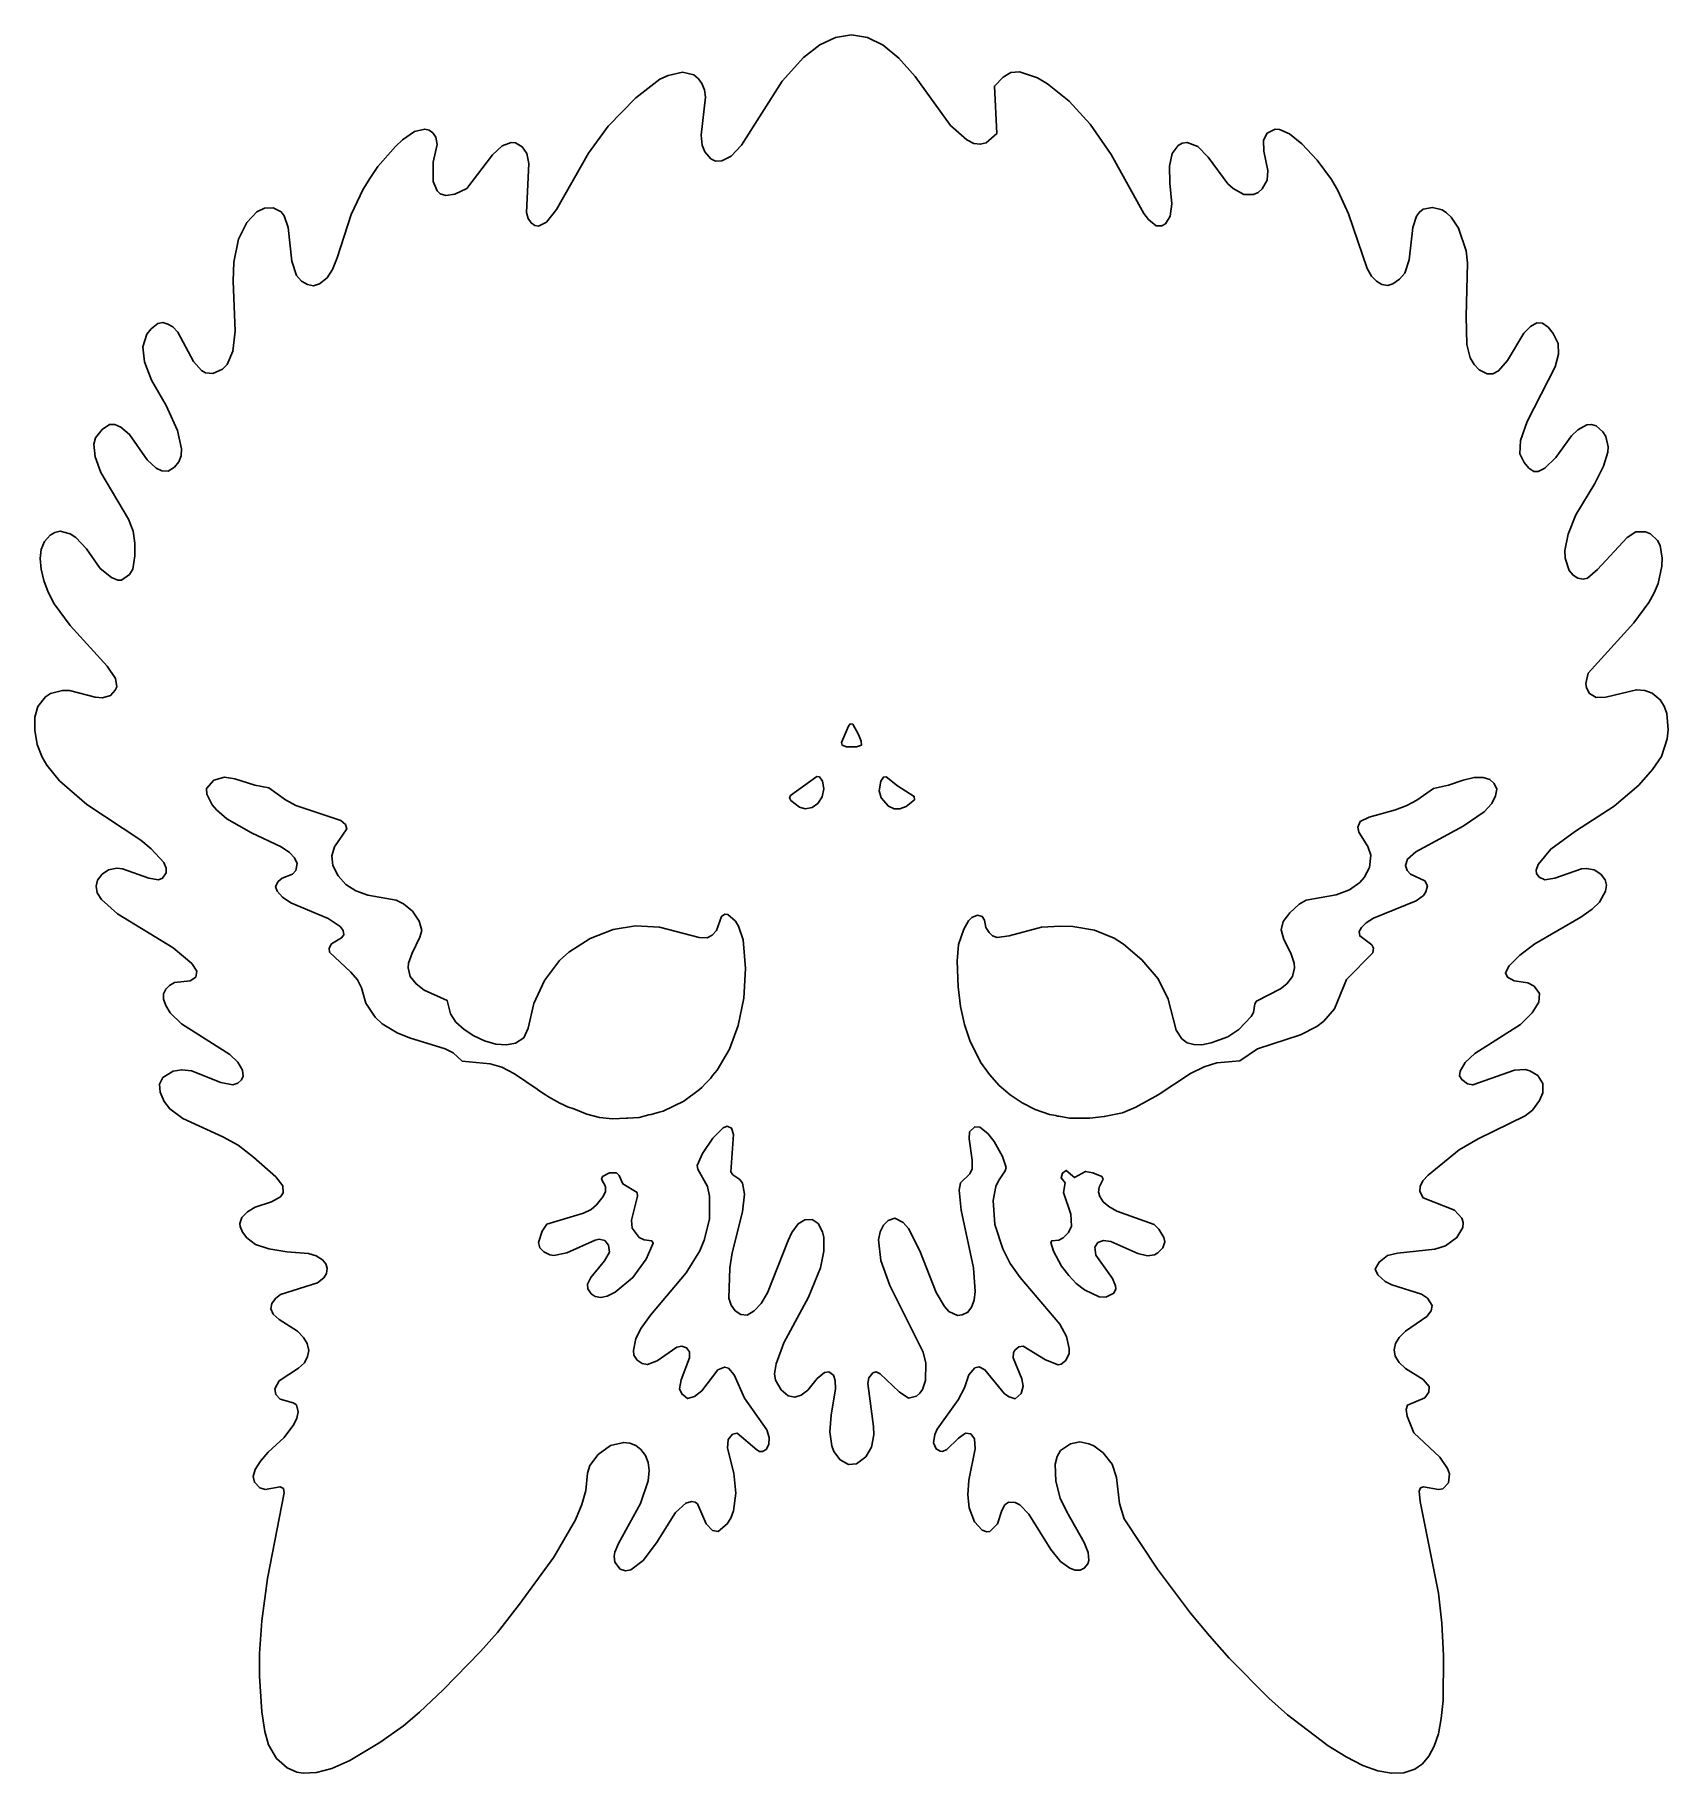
# Model space of a CAD drawing. Header units: millimetres. Extents: x 22 to 278, y 23 to 296.
import ezdxf

# ---------------------------------------------------------------- set-up
doc = ezdxf.new("R2010")
doc.units = ezdxf.units.MM
doc.layers.add('CUT', color=7, linetype='CONTINUOUS')

msp = doc.modelspace()

# ---------------------------------------------------------------- linework, layer by layer
at = {"layer": 'CUT'}
for points in [[(58.3726, 27.1147), (57.7761, 29.1768), (57.2938, 32.2887), (56.9328, 37.8844), (56.9635, 41.4616), (57.3239, 46.5984), (58.1997, 53.2429), (60.8385, 66.6542), (60.7394, 67.3194), (60.1817, 67.6218), (57.816, 67.1892), (57.0115, 67.4554), (56.1598, 68.328), (55.9413, 69.2178), (56.2699, 70.3321), (57.091, 71.639), (58.2954, 73.058), (60.8267, 75.3531), (62.3254, 77.3698), (62.7933, 78.3825), (63.0348, 79.3853), (62.7735, 80.4675), (62.2228, 80.7924), (60.1891, 81.3478), (59.5079, 82.11), (59.3733, 82.9884), (60.0636, 84.2393), (63.0568, 86.212), (63.9933, 87.0927), (64.5085, 88.0505), (64.6797, 89.0091), (64.4313, 90.1105), (63.8602, 91.0573), (62.9021, 92.0474), (60.0417, 93.8949), (59.1175, 94.722), (58.7391, 95.5538), (58.8935, 96.3816), (59.448, 97.1872), (60.2586, 97.791), (66.0769, 99.6036), (67.0651, 100.4095), (67.4888, 101.0989), (67.5856, 101.9265), (67.356, 102.5988), (66.8172, 103.251), (65.8495, 103.8717), (64.6384, 104.2484), (61.2305, 104.4841), (58.4385, 104.9408), (56.3149, 105.6384), (54.9843, 106.6732), (54.2849, 107.5634), (53.9021, 108.4885), (53.8414, 108.955), (54.2027, 109.8922), (55.0565, 110.7798), (56.2496, 111.5166), (58.8143, 112.3188), (60.2737, 113.1312), (60.6891, 113.756), (60.61, 114.8618), (59.532, 116.2581), (56.0071, 119.3642), (53.584, 121.2263), (51.1958, 122.543), (44.8962, 125.4071), (42.8754, 126.9339), (41.9762, 128.0883), (41.3556, 129.5332), (41.2753, 130.8071), (41.7899, 131.8306), (43.3999, 132.852), (44.7509, 133.0815), (46.2666, 132.8892), (50.9024, 131.0831), (52.7676, 130.7098), (53.5545, 130.9416), (54.1261, 131.5108), (54.3844, 132.0767), (54.277, 132.9825), (53.5611, 134.2668), (52.3098, 135.4871), (44.7209, 140.2795), (42.9494, 141.9858), (42.2373, 143.1486), (41.8952, 144.1338), (41.8965, 144.9593), (42.2529, 145.7277), (42.8229, 146.308), (43.6064, 146.7641), (46.0464, 147.0319), (46.986, 147.6234), (47.1055, 148.5504), (46.3566, 149.7321), (43.4151, 152.2277), (34.688, 157.5564), (32.1601, 159.7833), (31.5033, 160.8571), (31.309, 161.8695), (31.5394, 162.8261), (32.2373, 163.7493), (33.2816, 164.4245), (34.5876, 164.6893), (35.429, 164.6223), (39.5978, 163.1426), (41.0881, 162.889), (41.7458, 163.1497), (42.3006, 163.9551), (42.3303, 164.7258), (41.9514, 165.5742), (39.9643, 167.7692), (38.321, 169.0862), (29.8679, 174.7128), (25.5462, 178.4278), (23.5685, 180.8867), (22.8726, 182.1166), (22.0885, 184.1369), (21.6878, 186.3669), (21.7139, 188.42), (22.1751, 190.0788), (23.3584, 191.5953), (24.179, 192.1283), (26.0321, 192.5968), (27.1506, 192.5712), (31.1804, 191.572), (32.3406, 191.4608), (33.5723, 191.8237), (34.3281, 192.6359), (34.5408, 193.1488), (34.3301, 194.4995), (33.0473, 196.4282), (27.2359, 202.8143), (24.741, 206.1979), (23.7891, 208.0126), (23.086, 209.8688), (22.6794, 211.6384), (22.5586, 213.3245), (22.7115, 214.7488), (23.2274, 216.0013), (24.1089, 216.9664), (24.8307, 217.4003), (25.6562, 217.5912), (27.2526, 217.1925), (28.1512, 216.5965), (29.7794, 214.8176), (31.9236, 211.7702), (33.7472, 210.3102), (34.729, 209.8912), (35.3212, 209.9302), (36.5336, 210.8194), (37.0538, 211.6608), (37.4137, 213.7177), (37.4121, 215.7077), (37.1148, 217.5857), (36.3743, 219.5013), (32.0445, 226.8113), (31.1386, 229.2871), (30.9793, 231.2462), (31.1961, 232.2417), (32.2624, 233.5525), (33.4275, 234.3314), (34.2463, 234.3688), (35.2024, 233.9358), (36.5597, 232.7895), (39.3118, 228.7763), (40.7236, 227.4804), (41.6041, 227.0504), (42.6414, 227.0292), (43.6318, 227.6657), (44.2709, 228.5117), (44.6344, 229.4514), (44.7188, 230.5509), (44.1088, 233.3808), (42.2853, 237.3057), (40.0149, 241.3063), (38.8891, 244.1817), (38.6183, 246.5458), (39.2544, 248.5086), (39.9278, 249.3372), (41.0213, 250.2042), (41.7922, 250.3444), (42.5761, 250.1186), (43.3634, 249.6854), (44.142, 248.841), (46.5968, 244.2297), (47.8276, 242.8476), (48.4934, 242.4673), (49.6356, 242.3424), (51.1598, 243.0149), (51.8539, 243.7484), (52.763, 245.8583), (53.1431, 249.0188), (52.8126, 256.8599), (52.9346, 259.8494), (53.6616, 263.4239), (54.9417, 266.0365), (56.5454, 267.7306), (57.7176, 268.3225), (59.0774, 268.3562), (60.3483, 267.7366), (60.8288, 267.0793), (61.4324, 265.2686), (62.0081, 259.9666), (62.7481, 257.7372), (63.5569, 256.8317), (64.4973, 256.3064), (65.4511, 256.1266), (66.3761, 256.4315), (67.5769, 257.3761), (68.391, 258.6682), (69.1589, 260.5025), (71.3589, 267.3086), (73.2216, 271.2746), (74.345, 273.0993), (75.5414, 274.8462), (78.2789, 277.9746), (79.3701, 279.0013), (81.2925, 280.3097), (82.8823, 280.719), (83.5886, 280.5677), (84.1778, 280.1184), (84.6054, 279.4679), (84.8089, 278.316), (84.2041, 275.5473), (84.2006, 272.4769), (84.8412, 271.0367), (85.328, 270.5702), (86.1818, 270.2901), (87.6283, 270.4939), (89.4868, 271.3803), (93.5132, 276.6944), (95.0117, 278.0997), (96.4212, 278.6145), (97.1088, 278.5378), (98.19, 277.9508), (98.902, 276.8874), (99.217, 275.2951), (98.8619, 267.6041), (99.1058, 266.6607), (99.5747, 265.9932), (100.135, 265.5679), (100.7355, 265.4648), (101.964, 266.0866), (103.5726, 268.0712), (108.6051, 276.9258), (111.652, 281.1498), (115.9857, 285.6054), (119.7856, 288.5313), (121.0915, 289.1366), (123.3119, 289.6236), (125.0872, 289.223), (125.8282, 288.5992), (126.3819, 287.8553), (126.7763, 286.8874), (126.9453, 285.7385), (126.2571, 279.7699), (126.431, 278.1817), (126.8457, 277.1326), (127.7695, 276.0468), (128.4865, 275.6869), (129.4943, 275.7241), (130.9671, 276.47), (132.5983, 278.1912), (138.9831, 288.2372), (142.339, 291.9597), (144.8826, 293.9232), (147.3291, 295.1029), (149.8537, 295.5179), (152.3743, 295.1007), (154.8214, 293.8599), (157.2709, 291.8362), (159.8456, 288.9569), (165.4062, 281.2967), (167.9264, 279.0042), (169.0737, 278.4588), (170.061, 278.3277), (170.9741, 278.5747), (172.646, 280.0189), (172.2738, 287.4565), (173.6332, 288.8476), (174.8588, 289.5857), (176.2115, 289.7114), (179.0183, 288.74), (180.6102, 287.795), (184.0053, 285.074), (187.3001, 281.5043), (190.6194, 276.7347), (195.7437, 267.4731), (196.4505, 266.5237), (197.6519, 265.5452), (198.5571, 265.5379), (199.1099, 265.8565), (199.8638, 267.0564), (200.1206, 268.9788), (199.7903, 272.2109), (199.7641, 274.8988), (200.168, 276.8624), (201.0987, 278.1159), (201.7353, 278.4838), (202.5064, 278.6158), (204.2166, 277.9619), (205.841, 276.3209), (208.9148, 272.1422), (209.7661, 271.3702), (211.4343, 270.4404), (212.9325, 270.4505), (213.6682, 270.7863), (214.3054, 271.3592), (215.0743, 272.6951), (215.1913, 274.2069), (214.5588, 277.2395), (214.5014, 278.9555), (215.0979, 280.086), (216.3226, 280.6911), (217.0375, 280.648), (218.5858, 279.9802), (220.495, 278.418), (222.9067, 275.8537), (225.161, 272.788), (226.1465, 271.0945), (227.8308, 267.395), (230.7529, 258.8142), (231.4353, 257.6417), (232.2276, 256.8238), (233.0479, 256.3001), (234.0225, 256.1447), (234.8179, 256.4421), (235.8641, 257.1555), (236.6801, 258.1022), (237.3537, 260.198), (237.9335, 265.2595), (238.5096, 267.0492), (238.9722, 267.689), (239.5834, 268.1429), (241.0277, 268.4203), (242.5294, 268.0507), (243.2389, 267.5775), (243.9327, 266.8866), (245.0784, 265.1384), (246.3081, 261.6208), (246.496, 259.6616), (246.3155, 251.3313), (246.4036, 246.9041), (246.9184, 244.8098), (247.5549, 243.7452), (248.3374, 242.9453), (249.6123, 242.3127), (250.4763, 242.3139), (251.3914, 242.7578), (252.8102, 244.4057), (255.3709, 248.6906), (256.3972, 249.7405), (257.396, 250.3095), (258.2996, 250.2715), (259.1617, 249.6172), (259.9724, 248.6457), (260.7394, 247.0793), (260.8101, 245.3895), (260.2804, 243.3992), (255.8941, 234.8079), (254.8574, 231.8521), (254.7053, 229.7272), (255.4145, 228.37), (256.1439, 227.4944), (256.9138, 226.979), (257.6055, 226.9758), (258.6616, 227.4724), (260.3989, 229.1428), (262.8356, 232.5757), (263.8277, 233.501), (265.2443, 234.3), (265.9926, 234.3416), (266.6837, 234.1228), (267.755, 233.2047), (268.2037, 232.4449), (268.6, 230.8478), (268.5412, 230.0077), (267.8374, 227.8097), (266.472, 225.0758), (263.5035, 220.1601), (262.3029, 217.1557), (261.8089, 214.5461), (261.833, 213.3806), (262.448, 211.4188), (263.0839, 210.6895), (263.8354, 210.2445), (264.6667, 210.0784), (265.3398, 210.2363), (266.9253, 211.6129), (271.5936, 216.6111), (272.9297, 217.523), (274.4514, 217.503), (275.2235, 217.2094), (276.3363, 216.1417), (276.7265, 215.3488), (277.0802, 213.3563), (277.0196, 212.1151), (276.4467, 209.3694), (275.8191, 207.9212), (274.9953, 206.4301), (272.6202, 203.2135), (265.4578, 195.3046), (265.0859, 193.6894), (265.1831, 193.0022), (265.6513, 192.1081), (266.7192, 191.5067), (268.2074, 191.541), (273.0136, 192.7179), (274.3539, 192.6202), (275.4793, 192.1788), (276.7746, 191.1319), (277.3633, 190.1338), (277.7728, 188.9894), (278.0146, 186.424), (277.8542, 184.9862), (276.971, 182.2545), (275.5704, 180.1796), (273.3882, 177.7529), (269.5465, 174.4238), (263.4783, 170.5274), (259.5789, 167.7006), (257.5858, 165.279), (257.2771, 164.3867), (257.3417, 163.8855), (257.7676, 163.2915), (258.6763, 162.8941), (260.2463, 163.1428), (264.4213, 164.5924), (265.2034, 164.659), (266.4168, 164.4379), (267.4303, 163.7506), (268.0968, 162.8925), (268.3299, 162.0537), (268.1597, 161.0814), (267.2322, 159.3885), (266.0946, 158.2564), (264.285, 157.0208), (257.0732, 152.8135), (254.7319, 151.0354), (253.0381, 149.372), (252.4715, 148.3039), (252.7757, 147.5942), (253.8626, 147.039), (255.9798, 146.7325), (256.9702, 146.2112), (257.7971, 145.0141), (257.7194, 143.6901), (256.6859, 142.0178), (254.8254, 140.182), (247.6656, 135.6369), (246.1485, 134.1811), (245.3411, 132.8727), (245.2833, 132.1094), (245.646, 131.5233), (246.5407, 130.8591), (247.329, 130.6828), (253.8915, 133.0122), (255.5708, 133.1119), (256.3158, 132.9172), (257.5289, 132.1509), (258.3367, 130.8867), (258.3134, 129.4423), (257.8301, 128.2453), (256.7178, 126.7368), (255.5579, 125.8597), (248.1775, 122.2445), (245.1929, 120.5121), (240.3235, 116.5352), (239.5278, 115.6139), (239.1014, 114.7574), (239.0373, 113.9785), (239.5853, 112.9522), (244.4778, 111.0184), (245.6277, 109.7843), (245.8329, 109.0724), (245.7648, 108.3004), (244.8593, 106.7278), (243.0849, 105.4433), (241.3864, 104.9121), (235.5116, 104.2759), (233.9749, 103.8927), (232.6383, 102.8698), (232.0387, 101.7599), (232.4539, 100.8907), (233.5851, 99.8293), (234.6274, 99.285), (239.299, 97.8478), (240.2216, 97.2172), (240.9904, 96.0821), (240.8169, 95.2103), (240.1291, 94.3297), (236.796, 92.0444), (235.8072, 91.055), (235.2121, 90.0847), (235.0174, 89.1094), (235.1845, 88.138), (235.8072, 87.1362), (236.7693, 86.1864), (239.5465, 84.4502), (240.5243, 83.3287), (240.4578, 82.4599), (239.8023, 81.5822), (237.0872, 80.4434), (236.9054, 79.7326), (237.0551, 78.6978), (238.1096, 76.1035), (242.192, 72.2704), (243.3965, 70.487), (243.6992, 69.6225), (243.5329, 68.2219), (242.6543, 67.3031), (241.9626, 67.1601), (239.5971, 67.6303), (239.1265, 67.4305), (238.9497, 66.9223), (239.0963, 65.2902), (241.9513, 50.9238), (242.4648, 46.2167), (242.7362, 41.1555), (242.6765, 34.0455), (242.4056, 31.2364), (241.9403, 28.8245), (241.306, 26.8949), (240.4737, 25.3247), (239.4486, 24.1448), (238.2341, 23.2919), (236.5096, 22.7392), (234.5676, 22.6523), (232.457, 23.0453), (230.1059, 23.8882), (227.4606, 25.2097), (224.6552, 26.9602), (218.2792, 31.8024), (215.3233, 34.4258), (209.1141, 40.7243), (206.011, 44.2187), (203.0508, 47.7829), (197.8485, 54.6992), (192.6154, 62.5732), (191.8866, 65.0021), (191.4587, 69.0933), (190.7752, 71.1519), (189.3397, 72.9199), (187.875, 74.0219), (187.1146, 74.3667), (185.6884, 74.6417), (184.2261, 74.3743), (182.6257, 73.2949), (182.115, 72.3841), (181.8323, 71.1393), (181.9249, 68.4941), (182.5953, 65.8383), (183.6185, 63.6989), (186.3771, 58.872), (186.9924, 57.2804), (187.0876, 56.0262), (186.9357, 55.5134), (186.374, 54.8342), (185.7246, 54.5309), (184.9454, 54.541), (184.1215, 54.864), (182.6656, 55.8953), (181.1432, 57.7567), (177.6805, 63.3132), (176.2432, 64.7901), (175.555, 65.1715), (174.5103, 65.1764), (173.9175, 64.7672), (173.4351, 63.8978), (172.7445, 61.7753), (171.5562, 60.5963), (171.0834, 60.5169), (170.3699, 60.8242), (169.1487, 62.1096), (168.3099, 64.3016), (168.1214, 66.3568), (168.2465, 68.6478), (169.2614, 73.5638), (169.1741, 75.134), (168.5624, 75.8982), (167.7503, 76.0292), (166.6563, 75.2291), (164.8257, 73.462), (164.1299, 73.1549), (163.7447, 73.1787), (163.1119, 73.5569), (162.7106, 74.5232), (162.9537, 75.8373), (163.3143, 76.658), (166.5667, 81.2376), (167.5597, 83.1658), (168.2702, 85.1886), (169.2133, 86.283), (169.8672, 86.4622), (170.794, 85.9783), (173.8809, 82.205), (174.6084, 81.713), (175.5186, 81.4199), (176.483, 82.2636), (176.8095, 83.4182), (176.5807, 84.5658), (175.2282, 87.8471), (175.2505, 88.6283), (175.478, 89.0359), (176.1136, 89.5686), (176.7681, 89.6691), (180.2971, 87.5139), (182.2753, 86.7749), (182.7535, 86.8802), (183.4803, 87.4344), (183.9873, 88.5276), (184.0293, 89.3099), (183.6113, 91.1981), (182.542, 93.1609), (176.342, 100.4474), (174.7752, 102.6768), (173.5767, 104.9823), (172.3628, 108.7587), (172.061, 112.5582), (172.4946, 114.7471), (172.9, 115.6508), (173.9645, 117.1797), (174.1157, 117.7441), (173.5447, 119.4481), (172.2262, 121.8216), (171.2583, 123.06), (170.0113, 124.065), (169.1949, 124.1341), (168.3565, 123.3109), (168.2977, 122.2358), (168.7783, 118.8634), (168.7751, 117.5426), (168.4372, 116.7148), (166.9619, 115.344), (166.737, 114.1712), (167.0627, 111.0197), (169.0215, 101.9992), (169.2619, 98.2734), (169.076, 96.8841), (168.7012, 95.7913), (168.1104, 95.0024), (167.235, 94.5874), (166.4592, 94.5075), (165.1271, 95.1494), (164.452, 95.8911), (163.1559, 98.1217), (160.5847, 104.649), (158.7743, 108.1513), (157.9466, 109.0903), (156.6717, 109.7732), (155.6013, 109.3915), (154.8662, 108.6746), (154.3459, 107.6488), (154.1076, 106.3608), (154.4671, 103.1531), (155.8667, 99.2313), (161.0904, 88.7551), (161.5033, 87.0123), (161.4656, 84.3049), (161.0081, 82.8718), (160.5735, 82.2924), (160.0356, 81.8452), (158.804, 81.5359), (157.3432, 82.512), (154.3643, 85.346), (153.7337, 85.6684), (153.2042, 85.5087), (152.5886, 84.7013), (152.422, 83.8121), (153.3227, 77.0492), (153.3496, 75.781), (153.01, 73.8264), (152.0954, 72.3104), (150.624, 71.2122), (149.3585, 71.106), (148.0673, 71.8469), (147.1037, 73.146), (146.7544, 74.0522), (146.4684, 76.2131), (146.6478, 78.8423), (147.3367, 82.9673), (147.3086, 84.2707), (147.0086, 85.1286), (146.3116, 85.6346), (145.5962, 85.551), (144.4792, 84.6333), (142.9846, 82.7803), (141.9686, 82.0133), (140.9359, 81.685), (139.8911, 81.8953), (138.7984, 82.8292), (137.9495, 84.3228), (137.7458, 85.3181), (138.0291, 86.9009), (139.2329, 90.1807), (143.0945, 97.3951), (144.9959, 101.9671), (145.5061, 104.5794), (145.5079, 106.7335), (145.3023, 107.6319), (144.6286, 108.9281), (143.6619, 109.587), (142.5082, 109.5125), (141.481, 108.9052), (140.4965, 107.5265), (139.8961, 106.2712), (136.6493, 98.0657), (135.688, 96.3876), (134.6019, 95.2087), (133.4928, 94.5631), (132.4601, 94.6341), (131.6208, 95.2401), (130.977, 96.1049), (130.5896, 97.2327), (130.7377, 101.9654), (131.1046, 104.3512), (132.7232, 110.7935), (133.0513, 113.5617), (132.7266, 115.2923), (132.3403, 115.833), (131.2381, 116.588), (130.8932, 117.0374), (131.3356, 122.9289), (131.0038, 123.9049), (130.3488, 124.2309), (129.6909, 123.9618), (128.0931, 122.3502), (126.4925, 119.9456), (125.6474, 118.0213), (125.7195, 117.481), (127.2585, 114.7337), (127.5481, 113.2093), (127.5434, 109.6388), (126.7464, 106.3468), (126.0407, 104.6672), (123.9083, 101.2136), (118.3329, 94.5499), (116.8485, 92.533), (116.0188, 90.9065), (115.6382, 88.9992), (115.7003, 88.2487), (116.2196, 87.5085), (116.9984, 86.9419), (117.8229, 86.8), (119.3333, 87.3588), (122.4388, 89.5131), (123.2213, 89.6827), (123.9824, 89.4246), (124.4119, 88.7779), (124.4468, 87.8447), (123.0964, 84.3801), (122.8863, 82.9681), (123.2356, 82.1992), (124.1345, 81.4514), (125.2386, 81.8002), (126.3582, 82.6564), (128.8922, 85.9679), (129.9365, 86.3995), (130.5391, 86.2269), (131.4424, 85.1622), (133.0654, 81.4999), (136.5398, 76.5604), (136.9272, 75.3509), (136.8704, 74.2313), (136.4371, 73.4657), (135.8948, 73.1486), (135.4182, 73.1559), (135.0077, 73.4216), (131.9353, 76.0253), (131.1944, 75.859), (130.5118, 75.0147), (130.4091, 73.6831), (131.3974, 69.7596), (131.6972, 66.5908), (131.3214, 63.8277), (130.925, 62.7054), (130.3483, 61.7911), (128.9445, 60.5982), (128.0532, 60.7462), (127.0281, 61.774), (125.6791, 64.941), (125.3298, 65.2003), (124.7364, 65.2891), (123.8413, 65.0644), (122.2261, 63.5804), (119.2674, 58.8237), (117.1539, 56.0461), (115.2325, 54.6009), (114.3749, 54.4368), (113.5677, 54.6827), (112.7019, 55.758), (112.6021, 56.7408), (112.7363, 57.3686), (113.2907, 58.7191), (116.7461, 64.972), (117.9492, 68.5465), (118.0986, 70.1453), (117.9279, 71.4054), (117.5033, 72.5125), (116.7916, 73.4877), (115.9987, 74.0898), (115.0909, 74.4631), (114.1246, 74.5816), (112.0535, 74.0729), (110.1053, 72.6624), (108.8087, 70.9529), (108.4225, 69.7685), (108.1752, 67.0268), (107.5564, 64.8384), (106.5261, 62.4185), (103.1278, 56.5845), (97.758, 49.1623), (94.3234, 44.764), (91.6435, 41.7529), (85.7731, 35.7619), (82.0376, 32.2371), (79.5236, 30.117), (75.8508, 27.4677), (71.1437, 24.6305), (68.3256, 23.4167), (65.8863, 22.7433), (63.7865, 22.6766), (62.8034, 22.8442), (61.2958, 23.5075), (59.6156, 24.9885)], [(151.4048, 184.0172), (151.3562, 184.6603), (150.9375, 185.7154), (150.0349, 187.3341), (149.6627, 187.339), (149.3682, 186.9825), (148.2683, 184.4312), (148.4112, 184), (149.0828, 183.7588), (150.61, 183.7596)], [(61.0408, 175.4255), (58.4052, 177.3004), (56.2301, 177.7188), (53.0745, 178.7405), (51.4596, 178.9762), (49.8011, 178.5296), (48.6453, 177.2127), (48.6823, 176.3367), (49.5415, 174.669), (50.1872, 173.8695), (51.8093, 172.4511), (55.6899, 170.2394), (60.336, 168.0364), (61.6343, 167.1711), (62.4549, 166.3185), (62.8542, 165.4661), (62.6539, 164.3596), (62.1048, 163.7689), (60.5277, 163.1531), (59.9043, 162.6149), (59.4714, 161.8216), (59.7008, 161.1023), (60.5425, 160.1781), (61.8657, 159.2874), (67.7201, 156.8251), (69.6147, 155.5499), (70.0893, 154.9333), (70.1786, 154.2673), (69.8347, 153.7539), (68.2517, 152.8203), (67.8859, 152.1376), (67.9622, 151.5377), (71.3022, 148.3925), (72.3131, 147.1697), (72.9542, 145.9493), (73.6273, 143.53), (75.1266, 141.3211), (76.2096, 140.2712), (78.543, 138.8435), (80.4955, 138.0609), (86.0909, 136.3759), (87.3283, 135.7049), (88.7567, 134.3978), (93.1482, 134.0146), (94.9826, 133.4625), (96.9735, 132.4241), (100.5472, 129.9982), (100.57, 129.9775), (100.8075, 129.8215), (101.8447, 129.1174), (102.1435, 128.9439), (102.6743, 128.5953), (103.2506, 128.3012), (104.0834, 127.8176), (104.6525, 127.5857), (105.303, 127.2537), (106.2755, 126.9242), (108.3201, 126.091), (110.3295, 125.5959), (112.3503, 125.3552), (114.565, 125.4787), (114.6548, 125.4745), (114.7525, 125.4892), (116.5066, 125.5871), (118.0633, 125.9872), (118.4299, 126.0423), (119.6797, 126.4015), (119.6856, 126.4041), (120.2932, 126.5603), (123.5581, 128.1215), (126.0242, 129.9945), (126.0432, 130.0069), (126.0514, 130.0151), (126.3802, 130.2649), (126.9427, 130.9095), (127.7278, 131.6972), (128.0184, 132.1422), (128.7896, 133.0258), (130.6955, 136.3011), (132.0871, 140.0276), (132.9359, 144.3232), (133.2334, 148.9832), (132.8509, 153.4662), (132.1265, 155.6013), (131.6229, 156.4136), (130.4439, 157.4515), (129.9589, 157.5146), (129.4275, 157.1283), (128.6846, 154.9505), (128.0123, 154.2141), (127.178, 153.7759), (125.9278, 153.8432), (119.7138, 155.4284), (115.9696, 155.6399), (112.4381, 155.0805), (108.8569, 153.6959), (105.5054, 151.55), (104.0495, 150.2172), (101.6656, 147.0678), (100.0277, 143.4464), (99.1129, 139.5933), (98.4096, 138.0539), (97.1465, 137.2664), (95.7033, 136.9636), (94.0387, 137.087), (92.2652, 137.5874), (90.5743, 138.3734), (89.0433, 139.3841), (87.78, 140.5565), (86.9433, 141.8253), (86.416, 143.9229), (82.7957, 145.573), (81.5227, 146.5426), (80.6101, 147.7283), (80.2748, 149.0418), (80.3414, 149.8095), (80.8848, 151.3793), (82.1134, 153.865), (82.4008, 154.9333), (82.0143, 156.4018), (80.941, 157.9786), (79.5335, 159.1257), (78.4154, 159.6744), (73.9763, 160.4553), (72.0467, 161.1565), (70.5013, 162.1698), (69.2865, 163.5292), (68.4634, 165.1343), (68.278, 166.6413), (68.7471, 168.0685), (70.6552, 170.8864), (70.4443, 171.5432), (69.725, 172.166), (62.6339, 174.5399)], [(142.5555, 174.0144), (143.7008, 174.2079), (144.567, 174.8524), (145.2476, 175.9294), (145.5306, 177.1774), (145.3248, 178.3387), (144.8094, 179.0522), (144.4043, 179.1043), (140.2858, 176.1098), (140.1247, 175.7535), (140.3449, 175.353), (141.6913, 174.2642)], [(154.4965, 175.7614), (155.6449, 174.4286), (156.5262, 174.042), (157.4498, 174.0193), (158.4503, 174.4103), (159.7375, 175.4422), (159.6913, 175.9821), (157.09, 177.6279), (155.3142, 179.0273), (154.8613, 178.9987), (154.4458, 178.3722), (154.1668, 176.8342)], [(203.0681, 132.5029), (205.1673, 133.54), (207.2062, 134.1345), (210.807, 134.4627), (213.5546, 136.365), (220.3279, 138.5472), (222.8979, 139.8603), (223.9624, 140.684), (225.6402, 142.6347), (227.5423, 147.2369), (231.6425, 151.404), (231.7694, 152.1345), (231.5181, 152.6611), (229.6139, 154.0799), (229.5091, 154.7464), (229.8666, 155.4184), (230.589, 156.1133), (231.7735, 156.8426), (238.448, 159.5783), (239.5964, 160.4389), (239.9956, 161.0058), (240.2322, 161.9537), (239.8074, 162.7434), (237.588, 163.7836), (237.0405, 164.3682), (236.7842, 165.1358), (237.0883, 166.1296), (238.3957, 167.2518), (245.858, 171.2842), (249.1435, 173.5615), (250.3578, 174.8831), (250.9287, 176.0399), (251.0975, 177.1273), (250.7253, 177.9992), (250.0343, 178.6241), (248.9715, 178.9518), (247.5756, 178.952), (245.8281, 178.5418), (243.5408, 177.7215), (241.2036, 177.1934), (238.5656, 175.3639), (237.0115, 174.5425), (235.2148, 173.8432), (231.0672, 172.7008), (229.676, 172.0493), (229.304, 171.1238), (229.4478, 170.3445), (230.9012, 168.1107), (231.3683, 166.7685), (231.1222, 164.8247), (230.2916, 163.2704), (229.6317, 162.4799), (227.9889, 161.309), (225.9039, 160.5156), (221.1901, 159.6818), (220.1157, 159.042), (218.6415, 157.7119), (217.6114, 156.3143), (217.2659, 155.0156), (217.6929, 153.5372), (218.7844, 151.3793), (219.3278, 149.8095), (219.3944, 149.0418), (219.059, 147.7283), (218.1791, 146.5752), (217.1949, 145.7773), (213.3967, 143.8595), (213.138, 143.4076), (212.9213, 142.0708), (212.5665, 141.4189), (210.6419, 139.3973), (208.8948, 138.2429), (206.3008, 137.2987), (204.8102, 136.9928), (203.5941, 137.0237), (202.551, 137.3176), (201.6738, 137.9404), (200.8202, 139.2829), (199.5552, 144.127), (197.9773, 147.3298), (195.4246, 150.3233), (192.5565, 152.7783), (191.0651, 153.7208), (188.0053, 154.9916), (184.5727, 155.5481), (182.6302, 155.6093), (179.6798, 155.4276), (174.6006, 154.0806), (172.6849, 153.809), (171.9946, 154.0986), (171.4293, 154.5984), (170.9529, 155.4129), (170.7458, 156.5721), (170.3682, 157.1226), (169.6234, 157.3153), (168.742, 156.9645), (168.1869, 156.4285), (167.4708, 155.1586), (166.6364, 152.7351), (166.436, 150.1173), (166.6149, 146.0686), (166.9728, 142.9901), (167.574, 140.1956), (168.4383, 137.6653), (170.1187, 134.2546), (171.4876, 132.3248), (173.0385, 130.5998), (174.7635, 129.1164), (176.6252, 127.8656), (178.6771, 126.8506), (180.9231, 126.0616), (181.9201, 125.8733), (182.1747, 125.806), (182.3693, 125.7885), (184.0394, 125.473), (187.2277, 125.4723), (189.5037, 125.7112), (192.3675, 126.3298), (194.482, 127.1748), (197.9586, 129.1067)], [(110.9029, 113.1649), (109.8428, 111.8626), (108.9758, 111.1462), (107.7941, 110.5494), (102.0636, 108.8205), (101.2992, 107.7534), (100.7245, 105.9785), (100.9546, 105.1083), (101.5746, 104.4924), (102.512, 104.0081), (103.1188, 103.9115), (105.1674, 104.3394), (109.6121, 106.3324), (110.2497, 106.464), (111.1245, 106.2547), (111.7197, 105.5342), (111.8588, 104.4213), (111.0918, 103.1016), (108.9409, 100.4738), (108.4442, 99.3925), (108.4849, 98.6614), (109.0106, 97.9043), (109.6425, 97.4617), (110.4902, 97.3246), (111.4873, 97.5442), (112.7855, 98.1482), (115.5616, 100.4597), (117.6295, 103.3348), (118.7432, 105.8423), (118.5004, 106.2278), (117.2939, 106.3856), (116.5407, 106.7464), (115.4343, 108.2229), (115.3128, 109.4842), (116.2689, 113.2141), (116.216, 113.7848), (113.9603, 115.1569), (113.4073, 116.4607), (112.9653, 116.8983), (111.9012, 116.9131), (110.7979, 116.3098), (110.6337, 115.9011), (111.2396, 114.7309), (111.2421, 113.972)], [(182.8099, 102.2421), (183.9341, 100.7517), (185.1051, 99.4948), (186.3962, 98.5075), (188.7331, 97.4316), (189.7451, 97.3857), (191.0102, 98.0181), (191.3163, 98.6778), (191.2857, 99.1522), (190.8183, 100.2962), (188.1897, 103.9704), (188.035, 105.211), (188.5231, 105.9307), (189.3884, 106.2527), (190.5657, 106.0927), (194.7853, 104.207), (196.3256, 103.8532), (197.3957, 104.0299), (197.9431, 104.3484), (198.6813, 105.1423), (199.0363, 106.0758), (198.8655, 106.7606), (198.0966, 108.0689), (197.3605, 108.7823), (191.5012, 110.8726), (190.2272, 111.5867), (189.3654, 112.353), (188.8277, 113.1551), (188.6037, 113.8758), (188.7136, 114.6485), (189.3329, 115.8849), (189.142, 116.3173), (187.7357, 116.8794), (186.5761, 117.1134), (184.8271, 116.1564), (183.5475, 117.2641), (182.9455, 116.8605), (182.7393, 116.1091), (183.3926, 115.3226), (183.1208, 113.8138), (184.2671, 110.3822), (184.3856, 108.5286), (183.8994, 107.5465), (183.0629, 106.7053), (182.4008, 106.3241), (181.2792, 106.2247), (181.1546, 105.948), (181.5545, 104.5762)]]:
    msp.add_lwpolyline(points, close=True, dxfattribs=at)

doc.saveas('drawing.dxf')
